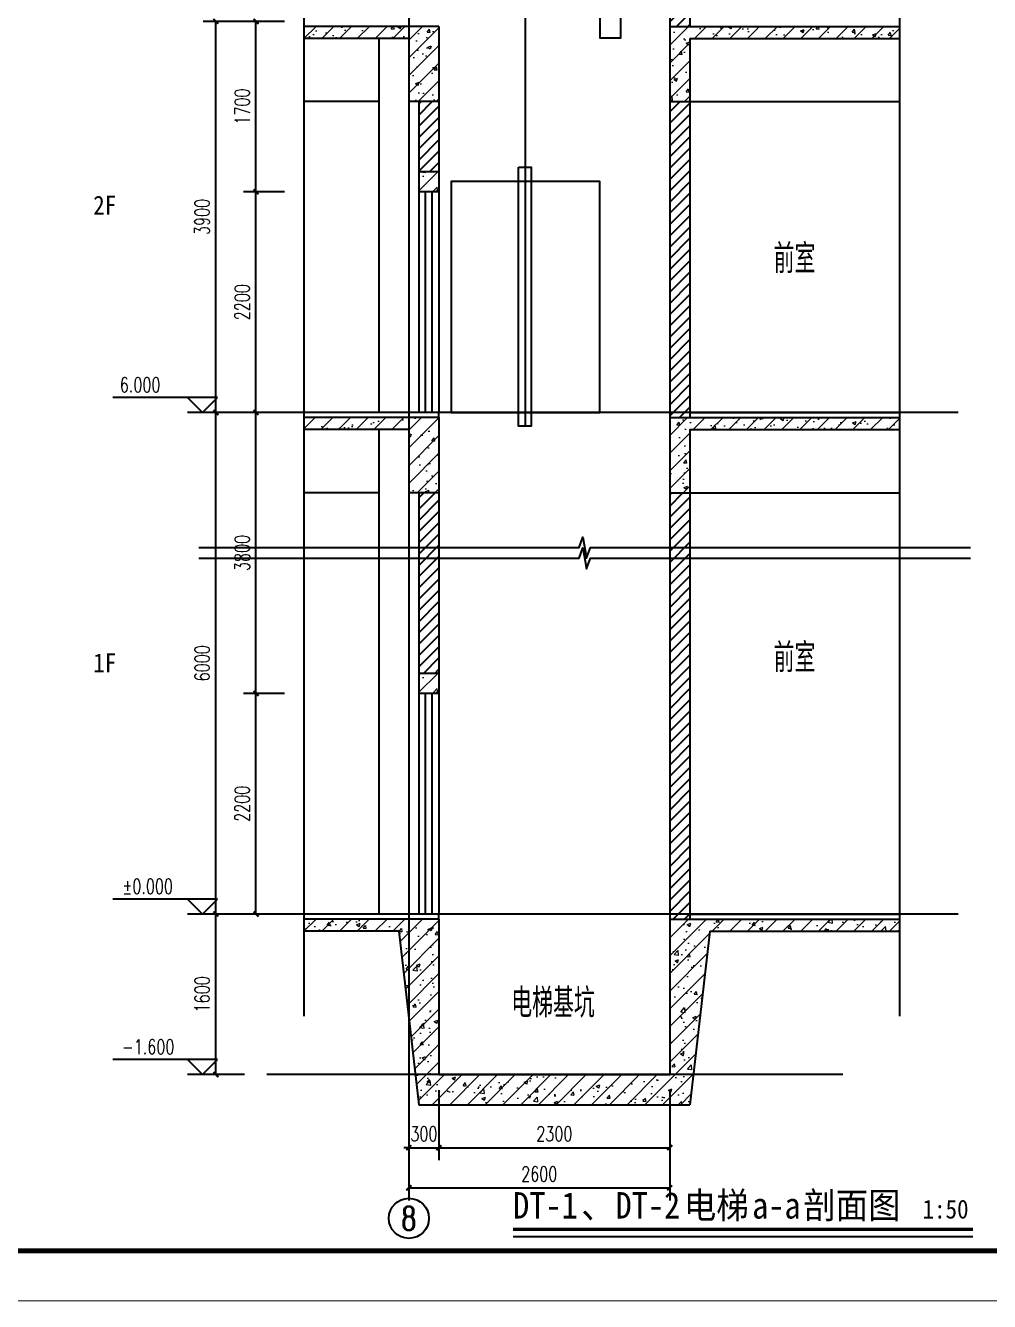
# Model space of a CAD drawing. Extents: x 1738711 to 2346805, y 1189731 to 2516152.
# Drawn here: x 2052219 to 2061825, y 1368210 to 1380931 of the extents above; entities that cross this region are included whole.
import ezdxf
from ezdxf.enums import TextEntityAlignment as Align

# ---------------------------------------------------------------- set-up
doc = ezdxf.new("R2010")
doc.units = 0
doc.header["$LTSCALE"] = 1000
doc.header["$MEASUREMENT"] = 0
doc.linetypes.add('235 5$0$CONTINOUS', pattern=[0])
doc.linetypes.add('复件 140224通州运河二期售楼部条件图_t3$0$X-ME SHAFT SH$0$X-B2$0$WATER_LINE', pattern=[0])
for name, color, linetype in [('235 5$0$other', 117, '235 5$0$CONTINOUS'), ('AR-TEXT', 7, 'Continuous'), ('AXIS', 3, 'Continuous'), ('AXIS_TEXT', 7, 'Continuous'), ('DIM_ELEV', 3, 'Continuous'), ('DIM_SYMB', 3, 'Continuous'), ('DOTE', 1, 'Continuous'), ('PUB_DIM', 3, 'Continuous'), ('PUB_HATCH', 8, 'Continuous'), ('PUB_TEXT', 7, 'Continuous'), ('TK', 4, 'Continuous'), ('WALL', 40, 'Continuous'), ('WINDOW', 144, 'Continuous'), ('切线', 35, 'Continuous'), ('看线', 8, 'Continuous')]:
    doc.layers.add(name, color=color, linetype=linetype)
doc.layers.add('填充', color=252, linetype='Continuous', lineweight=5)
doc.styles.add('_TCH_AXIS', font='COMPLEX', dxfattribs={"bigfont": 'GBCBIG'})
doc.styles.add('_TCH_DIM', font='SIMPLEX', dxfattribs={"bigfont": 'GBCBIG'})
doc.styles.add('_TCH_DIM_T3', font='SIMPLEX', dxfattribs={"width": 0.705882, "bigfont": 'GBCBIG'})
doc.styles.add('COMPLEX', font='COMPLEX')
doc.styles.get("Standard").update_dxf_attribs({"font": 'gbenor.shx', "bigfont": 'gbcbig.shx'})
doc.styles.add('宋体', font='SIMSUN.TTF', dxfattribs={"width": 0.75})
doc.styles.add('黑体', font='simhei_0.ttf', dxfattribs={"width": 0.9})
doc.dimstyles.new('_TCH_ARCH&&50', dxfattribs={"dimtxt": 148.75, "dimasz": 50, "dimexe": 125, "dimexo": 150, "dimgap": 63.125, "dimtad": 1, "dimdec": 0, "dimzin": 0, "dimdsep": 46, "dimtxsty": '_TCH_DIM_T3', "dimblk": 'ARCHTICK', "dimcen": 0.09, "dimclrt": 7, "dimazin": 2, "dimtfac": 1, "dimtdec": 0, "dimtix": 1, "dimtmove": 2, "dimatfit": 3, "dimfxl": 50, "dimtolj": 1, "dimtzin": 0, "dimarcsym": 0})
pattern_1 = [(45, (291088.72, 233431.44), (-88.388348, 88.388348), []), (50, (291088.72, 233431.44), (358.63009, -31.376067), [37.5, -412.5]), (355, (291088.72, 233431.44), (-69.37567, 376.09607), [30, -330]), (100.4514, (291118.6, 233428.83), (289.25469, 344.71977), [31.870095, -350.571056]), (46.1842, (291088.72, 233531.44), (533.62052, -82.75951), [56.25, -618.75]), (96.6356, (291133.2, 233524.55), (467.33135, 487.05894), [47.80514, -525.8565]), (351.1842, (291088.7, 233531.44), (467.33097, 487.0593), [45, -495]), (21, (291138.72, 233506.44), (298.453526, -201.309445), [37.5, -412.5]), (326, (291138.72, 233506.44), (121.657666, 362.57502), [30, -330]), (71.4514, (291163.6, 233489.67), (420.111314, 161.26525), [31.870095, -350.571056]), (37.5, (291088.72, 233431.44), (6.079928, 166.446927), [0, -326, 0, -335, 0, -331.25]), (7.5, (291088.72, 233431.44), (131.534769, 197.205856), [0, -191, 0, -318.5, 0, -126.25]), (327.5, (290977.22, 233431.44), (266.911218, -11.277436), [0, -125, 0, -390, 0, -517.5]), (317.5, (290927.22, 233431.44), (291.593085, 50.05249), [0, -162.5, 0, -259, 0, -367.5])]
pattern_2 = [(45, (291088.72, 232431.44), (-88.388348, 88.388348), []), (50, (291088.72, 232431.44), (358.63009, -31.376067), [37.5, -412.5]), (355, (291088.72, 232431.44), (-69.37567, 376.09607), [30, -330]), (100.4514, (291118.6, 232428.83), (289.25469, 344.71977), [31.870095, -350.571056]), (46.1842, (291088.72, 232531.44), (533.62052, -82.75951), [56.25, -618.75]), (96.6356, (291133.2, 232524.55), (467.33135, 487.05894), [47.80514, -525.8565]), (351.1842, (291088.7, 232531.44), (467.33097, 487.0593), [45, -495]), (21, (291138.72, 232506.44), (298.453526, -201.309445), [37.5, -412.5]), (326, (291138.72, 232506.44), (121.657666, 362.57502), [30, -330]), (71.4514, (291163.6, 232489.67), (420.111314, 161.26525), [31.870095, -350.571056]), (37.5, (291088.72, 232431.44), (6.079928, 166.446927), [0, -326, 0, -335, 0, -331.25]), (7.5, (291088.72, 232431.44), (131.534769, 197.205856), [0, -191, 0, -318.5, 0, -126.25]), (327.5, (290977.22, 232431.44), (266.911218, -11.277436), [0, -125, 0, -390, 0, -517.5]), (317.5, (290927.22, 232431.44), (291.593085, 50.05249), [0, -162.5, 0, -259, 0, -367.5])]

# ---------------------------------------------------------------- blocks, each defined once
blk = doc.blocks.new('hjashrtahreahe')
at = {"layer": 'TK', "color": 7, "const_width": 25}
blk.add_lwpolyline([(0, 59400), (84100, 59400), (84100, 0), (0, 0)], close=True, dxfattribs=at)
at = {"layer": 'TK', "color": 3, "const_width": 100}
blk.add_lwpolyline([(2500, 1000), (2500, 58400), (83100, 58400), (83100, 1000)], close=True, dxfattribs=at)
at = {"layer": 'TK', "style": '宋体', "width": 0.75}
for tag, height, p in [('项目负责人', 350, (6003, 57089)), ('专业负责人', 350, (6003, 56224)), ('设计人', 350, (6003, 55419)), ('版号1', 250, (77304, 22193)), ('时间1', 250, (82405, 22193)), ('版号2', 250, (77304, 21593)), ('时间2', 250, (82405, 21593)), ('版号3', 250, (77304, 20993)), ('时间3', 250, (82405, 20993)), ('建筑会签', 0.0001, (78978, 2403)), ('电气会签', 0.0001, (82128, 2403)), ('结构会签', 0.0001, (78978, 1803)), ('暖通会签', 0.0001, (82128, 1803)), ('给排水会签', 0.0001, (78978, 1250)), ('智能化会签', 0.0001, (82128, 1250))]:
    blk.add_attdef(tag, text='', height=height, dxfattribs=at).set_placement(p, align=Align.CENTER)
for tag, p in [('合作设计单位', (80816, 48986)), ('版号说明1', (79854, 22318)), ('版号说明2', (79854, 21718)), ('版号说明3', (79854, 21118)), ('浙江绿储科技有限公司', (80545, 16036)), ('百兆瓦级集中式熔盐储能关键', (80545, 14953)), ('设备研发及制造基地项目', (80545, 14603)), ('1#研发楼', (80545, 13636)), ('图名', (80545, 12436)), ('工程编号', (78978, 11461)), ('子项编号', (82128, 11461)), ('建筑', (78978, 10711)), ('图号', (82128, 10711)), ('施工图', (78978, 9961)), ('2023.03', (82128, 9961)), ('审定', (79353, 8461)), ('审核', (79353, 7711)), ('工程负责', (79353, 6961)), ('专业负责', (79353, 6211)), ('设计', (79353, 5461)), ('制图', (79353, 4711)), ('校对', (79353, 3961))]:
    blk.add_attdef(tag, text='', height=250, dxfattribs=at).set_placement(p, align=Align.MIDDLE_CENTER)
blk = doc.blocks.new('_ArchTick')
at = {"color": 0, "linetype": 'ByBlock', "const_width": 0.4}
blk.add_lwpolyline([(-0.5, -0.5), (0.5, 0.5)], dxfattribs=at)
blk = doc.blocks.new('*D1232')
at = {"layer": 'Defpoints', "color": 0, "transparency": 16777216}
for p in [(2056039, 1370066), (2058639, 1370066), (2058639, 1369343)]:
    blk.add_point(p, dxfattribs=at)
at = {"layer": 'PUB_DIM', "color": 0, "lineweight": -2, "transparency": 16777216}
for p, q in [((2056039, 1369916), (2056039, 1369218)), ((2058639, 1369916), (2058639, 1369218)), ((2056039, 1369343), (2058639, 1369343))]:
    blk.add_line(p, q, dxfattribs=at)
at = {"layer": 'PUB_DIM', "color": 0, "lineweight": -2, "transparency": 16777216, "xscale": 50, "yscale": 50, "zscale": 50, "rotation": 180}
blk.add_blockref('_ArchTick', (2056039, 1369343), dxfattribs=at)
at = {"layer": 'PUB_DIM', "color": 0, "lineweight": -2, "transparency": 16777216, "xscale": 50, "yscale": 50, "zscale": 50}
blk.add_blockref('_ArchTick', (2058639, 1369343), dxfattribs=at)
at = {"layer": 'PUB_DIM', "color": 7, "transparency": 16777216, "insert": (2057339, 1369481), "char_height": 148.8, "attachment_point": 5, "style": '_TCH_DIM_T3'}
blk.add_mtext('\\A1;2600', dxfattribs=at)
blk = doc.blocks.new('*D1233')
at = {"layer": 'Defpoints', "color": 0, "transparency": 16777216}
for p in [(2056039, 1370466), (2056339, 1370466), (2056339, 1369743)]:
    blk.add_point(p, dxfattribs=at)
at = {"layer": 'PUB_DIM', "color": 0, "lineweight": -2, "transparency": 16777216}
for p, q in [((2056039, 1370316), (2056039, 1369618)), ((2056339, 1370316), (2056339, 1369618)), ((2056039, 1369743), (2055989, 1369743)), ((2056039, 1369743), (2056339, 1369743)), ((2056339, 1369743), (2056389, 1369743))]:
    blk.add_line(p, q, dxfattribs=at)
at = {"layer": 'PUB_DIM', "color": 0, "lineweight": -2, "transparency": 16777216, "xscale": 50, "yscale": 50, "zscale": 50}
blk.add_blockref('_ArchTick', (2056039, 1369743), dxfattribs=at)
at = {"layer": 'PUB_DIM', "color": 0, "lineweight": -2, "transparency": 16777216, "xscale": 50, "yscale": 50, "zscale": 50, "rotation": 180}
blk.add_blockref('_ArchTick', (2056339, 1369743), dxfattribs=at)
at = {"layer": 'PUB_DIM', "color": 7, "transparency": 16777216, "insert": (2056189, 1369881), "char_height": 148.8, "attachment_point": 5, "style": '_TCH_DIM_T3'}
blk.add_mtext('\\A1;300', dxfattribs=at)
blk = doc.blocks.new('*D1234')
at = {"layer": 'Defpoints', "color": 0, "transparency": 16777216}
for p in [(2056339, 1370466), (2058639, 1370466), (2058639, 1369743)]:
    blk.add_point(p, dxfattribs=at)
at = {"layer": 'PUB_DIM', "color": 0, "lineweight": -2, "transparency": 16777216}
for p, q in [((2056339, 1370316), (2056339, 1369618)), ((2058639, 1370316), (2058639, 1369618)), ((2056339, 1369743), (2058639, 1369743))]:
    blk.add_line(p, q, dxfattribs=at)
at = {"layer": 'PUB_DIM', "color": 0, "lineweight": -2, "transparency": 16777216, "xscale": 50, "yscale": 50, "zscale": 50, "rotation": 180}
blk.add_blockref('_ArchTick', (2056339, 1369743), dxfattribs=at)
at = {"layer": 'PUB_DIM', "color": 0, "lineweight": -2, "transparency": 16777216, "xscale": 50, "yscale": 50, "zscale": 50}
blk.add_blockref('_ArchTick', (2058639, 1369743), dxfattribs=at)
at = {"layer": 'PUB_DIM', "color": 7, "transparency": 16777216, "insert": (2057489, 1369881), "char_height": 148.8, "attachment_point": 5, "style": '_TCH_DIM_T3'}
blk.add_mtext('\\A1;2300', dxfattribs=at)
blk = doc.blocks.new('*D1235')
at = {"layer": 'Defpoints', "color": 0, "transparency": 16777216}
for p in [(2054516, 1374272), (2054950, 1374272), (2054950, 1372072)]:
    blk.add_point(p, dxfattribs=at)
at = {"layer": 'PUB_DIM', "color": 0, "lineweight": -2, "transparency": 16777216}
for p, q in [((2054800, 1374272), (2054391, 1374272)), ((2054516, 1372072), (2054516, 1374272)), ((2054800, 1372072), (2054391, 1372072))]:
    blk.add_line(p, q, dxfattribs=at)
at = {"layer": 'PUB_DIM', "color": 0, "lineweight": -2, "transparency": 16777216, "xscale": 50, "yscale": 50, "zscale": 50}
for p, rotation in [((2054516, 1374272), 90), ((2054516, 1372072), 270)]:
    blk.add_blockref('_ArchTick', p, dxfattribs=dict(at, rotation=rotation))
at = {"layer": 'PUB_DIM', "color": 7, "transparency": 16777216, "insert": (2054379, 1373172), "char_height": 148.8, "attachment_point": 5, "rotation": 90, "style": '_TCH_DIM_T3'}
blk.add_mtext('\\A1;2200', dxfattribs=at)
blk = doc.blocks.new('*D1236')
at = {"layer": 'Defpoints', "color": 0, "transparency": 16777216}
for p in [(2054516, 1377072), (2054950, 1377072), (2054950, 1374272)]:
    blk.add_point(p, dxfattribs=at)
at = {"layer": 'PUB_DIM', "color": 0, "lineweight": -2, "transparency": 16777216}
for p, q in [((2054800, 1377072), (2054391, 1377072)), ((2054516, 1374272), (2054516, 1377072)), ((2054800, 1374272), (2054391, 1374272))]:
    blk.add_line(p, q, dxfattribs=at)
at = {"layer": 'PUB_DIM', "color": 0, "lineweight": -2, "transparency": 16777216, "xscale": 50, "yscale": 50, "zscale": 50}
for p, rotation in [((2054516, 1377072), 90), ((2054516, 1374272), 270)]:
    blk.add_blockref('_ArchTick', p, dxfattribs=dict(at, rotation=rotation))
at = {"layer": 'PUB_DIM', "color": 7, "transparency": 16777216, "insert": (2054379, 1375672), "char_height": 148.8, "attachment_point": 5, "rotation": 90, "style": '_TCH_DIM_T3'}
blk.add_mtext('\\A1;3800', dxfattribs=at)
blk = doc.blocks.new('*D1237')
at = {"layer": 'Defpoints', "color": 0, "transparency": 16777216}
for p in [(2054516, 1379272), (2054950, 1379272), (2054950, 1377072)]:
    blk.add_point(p, dxfattribs=at)
at = {"layer": 'PUB_DIM', "color": 0, "lineweight": -2, "transparency": 16777216}
for p, q in [((2054800, 1379272), (2054391, 1379272)), ((2054516, 1377072), (2054516, 1379272)), ((2054800, 1377072), (2054391, 1377072))]:
    blk.add_line(p, q, dxfattribs=at)
at = {"layer": 'PUB_DIM', "color": 0, "lineweight": -2, "transparency": 16777216, "xscale": 50, "yscale": 50, "zscale": 50}
for p, rotation in [((2054516, 1379272), 90), ((2054516, 1377072), 270)]:
    blk.add_blockref('_ArchTick', p, dxfattribs=dict(at, rotation=rotation))
at = {"layer": 'PUB_DIM', "color": 7, "transparency": 16777216, "insert": (2054379, 1378172), "char_height": 148.8, "attachment_point": 5, "rotation": 90, "style": '_TCH_DIM_T3'}
blk.add_mtext('\\A1;2200', dxfattribs=at)
blk = doc.blocks.new('*D1238')
at = {"layer": 'Defpoints', "color": 0, "transparency": 16777216}
for p in [(2054516, 1380972), (2054950, 1380972), (2054950, 1379272)]:
    blk.add_point(p, dxfattribs=at)
at = {"layer": 'PUB_DIM', "color": 0, "lineweight": -2, "transparency": 16777216}
for p, q in [((2054800, 1380972), (2054391, 1380972)), ((2054516, 1379272), (2054516, 1380972)), ((2054800, 1379272), (2054391, 1379272))]:
    blk.add_line(p, q, dxfattribs=at)
at = {"layer": 'PUB_DIM', "color": 0, "lineweight": -2, "transparency": 16777216, "xscale": 50, "yscale": 50, "zscale": 50}
for p, rotation in [((2054516, 1380972), 90), ((2054516, 1379272), 270)]:
    blk.add_blockref('_ArchTick', p, dxfattribs=dict(at, rotation=rotation))
at = {"layer": 'PUB_DIM', "color": 7, "transparency": 16777216, "insert": (2054379, 1380122), "char_height": 148.8, "attachment_point": 5, "rotation": 90, "style": '_TCH_DIM_T3'}
blk.add_mtext('\\A1;1700', dxfattribs=at)
blk = doc.blocks.new('*D1248')
at = {"layer": 'Defpoints', "color": 0, "transparency": 16777216}
for p in [(2054116, 1372072), (2054550, 1372072), (2054550, 1370472)]:
    blk.add_point(p, dxfattribs=at)
at = {"layer": 'PUB_DIM', "color": 0, "lineweight": -2, "transparency": 16777216}
for p, q in [((2054400, 1372072), (2053991, 1372072)), ((2054116, 1370472), (2054116, 1372072)), ((2054400, 1370472), (2053991, 1370472))]:
    blk.add_line(p, q, dxfattribs=at)
at = {"layer": 'PUB_DIM', "color": 0, "lineweight": -2, "transparency": 16777216, "xscale": 50, "yscale": 50, "zscale": 50}
for p, rotation in [((2054116, 1372072), 90), ((2054116, 1370472), 270)]:
    blk.add_blockref('_ArchTick', p, dxfattribs=dict(at, rotation=rotation))
at = {"layer": 'PUB_DIM', "color": 7, "transparency": 16777216, "insert": (2053979, 1371272), "char_height": 148.8, "attachment_point": 5, "rotation": 90, "style": '_TCH_DIM_T3'}
blk.add_mtext('\\A1;1600', dxfattribs=at)
blk = doc.blocks.new('*D1249')
at = {"layer": 'Defpoints', "color": 0, "transparency": 16777216}
for p in [(2054116, 1377072), (2054550, 1377072), (2054550, 1372072)]:
    blk.add_point(p, dxfattribs=at)
at = {"layer": 'PUB_DIM', "color": 0, "lineweight": -2, "transparency": 16777216}
for p, q in [((2054400, 1377072), (2053991, 1377072)), ((2054116, 1372072), (2054116, 1377072)), ((2054400, 1372072), (2053991, 1372072))]:
    blk.add_line(p, q, dxfattribs=at)
at = {"layer": 'PUB_DIM', "color": 0, "lineweight": -2, "transparency": 16777216, "xscale": 50, "yscale": 50, "zscale": 50}
for p, rotation in [((2054116, 1377072), 90), ((2054116, 1372072), 270)]:
    blk.add_blockref('_ArchTick', p, dxfattribs=dict(at, rotation=rotation))
at = {"layer": 'PUB_DIM', "color": 7, "transparency": 16777216, "insert": (2053979, 1374572), "char_height": 148.8, "attachment_point": 5, "rotation": 90, "style": '_TCH_DIM_T3'}
blk.add_mtext('\\A1;6000', dxfattribs=at)
blk = doc.blocks.new('*D1250')
at = {"layer": 'Defpoints', "color": 0, "transparency": 16777216}
for p in [(2054116, 1380972), (2054550, 1380972), (2054550, 1377072)]:
    blk.add_point(p, dxfattribs=at)
at = {"layer": 'PUB_DIM', "color": 0, "lineweight": -2, "transparency": 16777216}
for p, q in [((2054400, 1380972), (2053991, 1380972)), ((2054116, 1377072), (2054116, 1380972)), ((2054400, 1377072), (2053991, 1377072))]:
    blk.add_line(p, q, dxfattribs=at)
at = {"layer": 'PUB_DIM', "color": 0, "lineweight": -2, "transparency": 16777216, "xscale": 50, "yscale": 50, "zscale": 50}
for p, rotation in [((2054116, 1380972), 90), ((2054116, 1377072), 270)]:
    blk.add_blockref('_ArchTick', p, dxfattribs=dict(at, rotation=rotation))
at = {"layer": 'PUB_DIM', "color": 7, "transparency": 16777216, "insert": (2053979, 1379022), "char_height": 148.8, "attachment_point": 5, "rotation": 90, "style": '_TCH_DIM_T3'}
blk.add_mtext('\\A1;3900', dxfattribs=at)
blk = doc.blocks.new('_AXISO')
blk.add_circle((0, 0), 0.5)
at = {"layer": 'AXIS_TEXT', "style": 'COMPLEX', "width": 1.041667}
blk.add_attdef('A', text='', height=0.56, dxfattribs=at).set_placement((-0.25, -0.28), (0.25, -0.28), align=Align.FIT)

msp = doc.modelspace()

# ---------------------------------------------------------------- hatches: boundary and pattern name
at = {"layer": 'PUB_HATCH', "linetype": '复件 140224通州运河二期售楼部条件图_t3$0$X-ME SHAFT SH$0$X-B2$0$WATER_LINE'}
h = msp.add_hatch(dxfattribs=at)
h.set_pattern_fill('ANSI31', color=256, scale=50, style=0)
h.set_pattern_definition([(45, (0, 0), (-56.1266008, 56.1266008), [])])
h.paths.add_polyline_path([(2058839.4, 1376271.6), (2058639.4, 1376271.6), (2058639.4, 1372021.6), (2058839.4, 1372021.6)])
h.paths.add_polyline_path([(2056139.4, 1374471.6), (2056339.4, 1374471.6), (2056339.4, 1376271.6), (2056139.4, 1376271.6)])
h.paths.add_polyline_path([(2058839.4, 1380171.6), (2058639.4, 1380171.6), (2058639.4, 1377021.6), (2058839.4, 1377021.6)])
h.paths.add_polyline_path([(2056339.4, 1380171.6), (2056139.4, 1380171.6), (2056139.4, 1379471.6), (2056339.4, 1379471.6)])
h.paths.add_polyline_path([(2058839.4, 1384071.6), (2058639.4, 1384071.6), (2058639.4, 1380921.6), (2058839.4, 1380921.6)])
h.paths.add_polyline_path([(2056139.4, 1383371.6), (2056339.4, 1383371.6), (2056339.4, 1384071.6), (2056139.4, 1384071.6)])
h.paths.add_polyline_path([(2058839.4, 1387971.6), (2058639.4, 1387971.6), (2058639.4, 1384821.6), (2058839.4, 1384821.6)])
h.paths.add_polyline_path([(2056139.4, 1387271.6), (2056339.4, 1387271.6), (2056339.4, 1387971.6), (2056139.4, 1387971.6)])
h.paths.add_polyline_path([(2058639.4, 1388721.6), (2058839.4, 1388721.6), (2058839.4, 1391871.6), (2058639.4, 1391871.6)])
h.paths.add_polyline_path([(2056339.4, 1391871.6), (2056139.4, 1391871.6), (2056139.4, 1391171.6), (2056339.4, 1391171.6)])
h.paths.add_polyline_path([(2056339.4, 1395971.6), (2056139.4, 1395971.6), (2056139.4, 1393571.6), (2056339.4, 1393571.6)])
at = {"layer": '填充'}
h = msp.add_hatch(dxfattribs=at)
h.set_pattern_fill('钢筋混凝土', color=256, scale=50, style=0)
h.set_pattern_definition(pattern_2)
h.paths.add_polyline_path([(2058839.4, 1380801.6), (2060932.8, 1380801.6), (2060932.8, 1380921.6), (2058639.4, 1380921.6), (2058639.4, 1380171.6), (2058839.4, 1380171.6)])
h.paths.add_polyline_path([(2056339.4, 1380921.6), (2054996.7, 1380921.6), (2054996.7, 1380801.6), (2056039.4, 1380801.6), (2056039.4, 1380171.6), (2056339.4, 1380171.6)])
h = msp.add_hatch(dxfattribs=at)
h.set_pattern_fill('钢筋混凝土', color=256, scale=50, style=0)
h.set_pattern_definition([(45, (291088.72, 238431.44), (-88.388348, 88.388348), []), (50, (291088.72, 238431.44), (358.63009, -31.376067), [37.5, -412.5]), (355, (291088.72, 238431.44), (-69.37567, 376.09607), [30, -330]), (100.4514, (291118.6, 238428.83), (289.25469, 344.71977), [31.870095, -350.571056]), (46.1842, (291088.72, 238531.44), (533.62052, -82.75951), [56.25, -618.75]), (96.6356, (291133.2, 238524.55), (467.33135, 487.05894), [47.80514, -525.8565]), (351.1842, (291088.7, 238531.44), (467.33097, 487.0593), [45, -495]), (21, (291138.72, 238506.44), (298.453526, -201.309445), [37.5, -412.5]), (326, (291138.72, 238506.44), (121.657666, 362.57502), [30, -330]), (71.4514, (291163.6, 238489.67), (420.111314, 161.26525), [31.870095, -350.571056]), (37.5, (291088.72, 238431.44), (6.079928, 166.446927), [0, -326, 0, -335, 0, -331.25]), (7.5, (291088.72, 238431.44), (131.534769, 197.205856), [0, -191, 0, -318.5, 0, -126.25]), (327.5, (290977.22, 238431.44), (266.911218, -11.277436), [0, -125, 0, -390, 0, -517.5]), (317.5, (290927.22, 238431.44), (291.593085, 50.05249), [0, -162.5, 0, -259, 0, -367.5])])
h.paths.add_polyline_path([(2056339.4, 1379471.6), (2056139.4, 1379471.6), (2056139.4, 1379271.6), (2056339.4, 1379271.6)])
h = msp.add_hatch(dxfattribs=at)
h.set_pattern_fill('钢筋混凝土', color=256, scale=50, style=0)
h.set_pattern_definition(pattern_2)
h.paths.add_polyline_path([(2058639.4, 1376271.6), (2058839.4, 1376271.6), (2058839.4, 1376901.6), (2060932.8, 1376901.6), (2060932.8, 1377021.6), (2058639.4, 1377021.6)])
h.paths.add_polyline_path([(2056039.4, 1376271.6), (2056339.4, 1376271.6), (2056339.4, 1377021.6), (2054996.7, 1377021.6), (2054996.7, 1376901.6), (2056039.4, 1376901.6)])
h = msp.add_hatch(dxfattribs=at)
h.set_pattern_fill('钢筋混凝土', color=256, scale=50, style=0)
h.set_pattern_definition(pattern_1)
h.paths.add_polyline_path([(2056339.4, 1374471.6), (2056139.4, 1374471.6), (2056139.4, 1374271.6), (2056339.4, 1374271.6)])
h = msp.add_hatch(dxfattribs=at)
h.set_pattern_fill('钢筋混凝土', color=256, scale=50, style=0)
h.set_pattern_definition(pattern_1)
h.paths.add_polyline_path([(2056339.4, 1370471.6), (2056339.4, 1372021.6), (2054996.7, 1372021.6), (2054996.7, 1371901.6), (2055939.4, 1371901.6), (2056139.4, 1370171.6), (2058839.4, 1370171.6), (2059039.4, 1371901.6), (2060932.8, 1371901.6), (2060932.8, 1372021.6), (2058639.4, 1372021.6), (2058639.4, 1370471.6)])

# ---------------------------------------------------------------- linework, layer by layer
at = {"layer": '235 5$0$other'}
msp.add_line((2057202.9, 1376937.4), (2057202.9, 1395318.5), dxfattribs=at)
for points in [[(2058151.6, 1382625.3), (2057941.6, 1382625.3), (2057941.6, 1380807.9), (2058151.6, 1380807.9)], [(2057133.2, 1379519.4), (2057259.3, 1379519.4), (2057259.3, 1376937.4), (2057133.2, 1376937.4)], [(2056462.5, 1377071.6), (2057943.3, 1377071.6), (2057943.3, 1379375.8), (2056462.5, 1379375.8)]]:
    msp.add_lwpolyline(points, close=True, dxfattribs=at)
at = {"layer": 'AXIS'}
msp.add_line((2056039.4, 1370129.3), (2056039.4, 1369238.8), dxfattribs=at)
at = {"layer": 'DIM_ELEV'}
for p, q in [((2054133.8, 1377221.6), (2053089.8, 1377221.6)), ((2053983.8, 1377071.6), (2053833.8, 1377221.6)), ((2053983.8, 1377071.6), (2054133.8, 1377221.6)), ((2054333.8, 1377071.6), (2053833.8, 1377071.6)), ((2054133.8, 1372221.6), (2053089.8, 1372221.6)), ((2053983.8, 1372071.6), (2053833.8, 1372221.6)), ((2053983.8, 1372071.6), (2054133.8, 1372221.6)), ((2054333.8, 1372071.6), (2053833.8, 1372071.6)), ((2054133.8, 1370621.6), (2053089.8, 1370621.6)), ((2053983.8, 1370471.6), (2053833.8, 1370621.6)), ((2053983.8, 1370471.6), (2054133.8, 1370621.6)), ((2054333.8, 1370471.6), (2053833.8, 1370471.6))]:
    msp.add_line(p, q, dxfattribs=at)
at = {"layer": 'DIM_SYMB'}
for points in [[(2060932.8, 1371055.6), (2060932.8, 1384091.3), (2060827.8, 1384129.5), (2061037.8, 1384166.5), (2060932.8, 1384203.8), (2060932.8, 1397239.5)], [(2054996.7, 1371055.6), (2054996.7, 1382109.2), (2054891.7, 1382147.4), (2055101.7, 1382184.5), (2054996.7, 1382221.7), (2054996.7, 1393275.3)], [(2053947.3, 1375725.5), (2057736, 1375725.5), (2057774.3, 1375830.5), (2057811.3, 1375620.5), (2057848.5, 1375725.5), (2061637.3, 1375725.5)], [(2053947.3, 1375619.4), (2057736, 1375619.4), (2057774.3, 1375724.4), (2057811.3, 1375514.4), (2057848.5, 1375619.4), (2061637.3, 1375619.4)], [(2057078.6, 1368858.4), (2061660.5, 1368858.4)]]:
    msp.add_lwpolyline(points, dxfattribs=at)
at = {"layer": 'DIM_SYMB', "const_width": 35}
msp.add_lwpolyline([(2057078.6, 1368928.4), (2061660.5, 1368928.4)], dxfattribs=at)
at = {"layer": 'DOTE'}
for p, q in [((2056039.4, 1397585.4), (2056039.4, 1369920.4)), ((2061512.3, 1377071.6), (2054625.4, 1377071.6)), ((2061512.3, 1372071.6), (2054625.4, 1372071.6)), ((2060364.4, 1370471.6), (2054625.4, 1370471.6))]:
    msp.add_line(p, q, dxfattribs=at)
at = {"layer": 'WALL'}
for p, q in [((2058639.4, 1393451.6), (2058639.4, 1370471.6)), ((2058839.4, 1384701.6), (2058839.4, 1380921.6)), ((2056339.4, 1380921.6), (2054996.7, 1380921.6)), ((2056339.4, 1380921.6), (2056339.4, 1379271.6)), ((2058639.4, 1380921.6), (2060932.8, 1380921.6)), ((2056039.4, 1380801.6), (2054996.7, 1380801.6)), ((2056039.4, 1380801.6), (2056039.4, 1380171.6)), ((2058839.4, 1380801.6), (2060932.8, 1380801.6)), ((2058839.4, 1380801.6), (2058839.4, 1377021.6)), ((2056339.4, 1380171.6), (2056039.4, 1380171.6)), ((2056139.4, 1380171.6), (2056139.4, 1379271.6)), ((2058639.4, 1380171.6), (2058839.4, 1380171.6)), ((2056339.4, 1379471.6), (2056139.4, 1379471.6)), ((2056339.4, 1379271.6), (2056139.4, 1379271.6)), ((2056339.4, 1377021.6), (2054996.7, 1377021.6)), ((2056339.4, 1377021.6), (2056339.4, 1374271.6)), ((2058639.4, 1377021.6), (2060932.8, 1377021.6)), ((2056039.4, 1376901.6), (2054996.7, 1376901.6)), ((2056039.4, 1376901.6), (2056039.4, 1376271.6)), ((2058839.4, 1376901.6), (2060932.8, 1376901.6)), ((2058839.4, 1376901.6), (2058839.4, 1372021.6)), ((2056339.4, 1376271.6), (2056039.4, 1376271.6)), ((2056139.4, 1376271.6), (2056139.4, 1374271.6)), ((2058639.4, 1376271.6), (2058839.4, 1376271.6)), ((2056339.4, 1374471.6), (2056139.4, 1374471.6)), ((2056339.4, 1374271.6), (2056139.4, 1374271.6)), ((2056339.4, 1372021.6), (2054996.7, 1372021.6)), ((2056339.4, 1372021.6), (2056339.4, 1370471.6)), ((2058639.4, 1372021.6), (2060932.8, 1372021.6)), ((2055939.4, 1371901.6), (2054996.7, 1371901.6)), ((2055939.4, 1371901.6), (2056139.4, 1370171.6)), ((2059039.4, 1371901.6), (2058839.4, 1370171.6)), ((2059039.4, 1371901.6), (2060932.8, 1371901.6)), ((2056339.4, 1370471.6), (2058639.4, 1370471.6)), ((2056139.4, 1370171.6), (2058839.4, 1370171.6))]:
    msp.add_line(p, q, dxfattribs=at)
at = {"layer": 'WINDOW'}
for p, q in [((2056139.4, 1379271.6), (2056139.4, 1377071.6)), ((2056206.1, 1377071.6), (2056206.1, 1379271.6)), ((2056272.8, 1377071.6), (2056272.8, 1379271.6)), ((2056339.4, 1379271.6), (2056339.4, 1377071.6)), ((2056139.4, 1374271.6), (2056139.4, 1372071.6)), ((2056206.1, 1372071.6), (2056206.1, 1374271.6)), ((2056272.8, 1372071.6), (2056272.8, 1374271.6)), ((2056339.4, 1374271.6), (2056339.4, 1372071.6))]:
    msp.add_line(p, q, dxfattribs=at)
at = {"layer": '切线'}
for p, q in [((2056339.4, 1377071.6), (2054996.7, 1377071.6)), ((2056339.4, 1377021.6), (2056339.4, 1377071.6)), ((2058839.4, 1377071.6), (2060932.8, 1377071.6)), ((2056339.4, 1372071.6), (2054996.7, 1372071.6)), ((2056339.4, 1372021.6), (2056339.4, 1372071.6)), ((2058839.4, 1372071.6), (2060932.8, 1372071.6))]:
    msp.add_line(p, q, dxfattribs=at)
at = {"layer": '看线'}
for p, q in [((2055739.4, 1380801.6), (2055739.4, 1377071.6)), ((2055739.4, 1380171.6), (2054996.7, 1380171.6)), ((2058839.4, 1380171.6), (2060932.8, 1380171.6)), ((2055739.4, 1376901.6), (2055739.4, 1372071.6)), ((2055739.4, 1376271.6), (2054996.7, 1376271.6)), ((2058839.4, 1376271.6), (2060932.8, 1376271.6))]:
    msp.add_line(p, q, dxfattribs=at)

# ---------------------------------------------------------------- block references
at = {"xscale": 0.5, "yscale": 0.5, "zscale": 0.5}
msp.add_blockref('hjashrtahreahe', (2023983.1, 1368216), dxfattribs=at)
at = {"layer": 'AXIS'}
ref = msp.add_blockref('_AXISO', (2056039.4, 1369038.8), dxfattribs=dict(at, xscale=400, yscale=400, zscale=400))
ref.add_attrib('A', '8', dxfattribs={"layer": 'AXIS_TEXT', "ltscale": 0.5, "height": 233, "style": '_TCH_AXIS'}).set_placement((2055961.8, 1368922.3), (2056117.1, 1368922.3), align=Align.FIT)

# ---------------------------------------------------------------- texts
at = {"layer": 'AR-TEXT', "style": '黑体', "width": 0.9}
for s, p in [('2F', (2052893.7, 1379045.7)), ('1F', (2052893.7, 1374483.2))]:
    msp.add_text(s, height=187.76, dxfattribs=at).set_placement(p)
at = {"layer": 'AR-TEXT'}
for s, p in [('前室', (2059674.7, 1378461.7)), ('前室', (2059674.7, 1374483.2)), ('电梯基坑', (2057059.4, 1371041.2))]:
    msp.add_text(s, height=289.36, dxfattribs=at).set_placement(p)
at = {"layer": 'PUB_TEXT', "color": 7}
for s, height, style, width, p in [('6.000', 148.75, '_TCH_DIM', 0.705882, (2053158.8, 1377274.1)), ('%%P0.000', 148.75, '_TCH_DIM', 0.705882, (2053184.8, 1372274.1)), ('-1.600', 148.75, '_TCH_DIM', 0.705882, (2053180.8, 1370674.1)), ('DT-1', 262.87, '黑体', 0.9, (2057078.6, 1369036.8)), ('DT-2', 262.87, '黑体', 0.9, (2058099.4, 1369036.8)), ('电梯', 262.87, '黑体', 0.9, (2058779.9, 1369036.8)), ('剖面图', 262.87, '黑体', 0.9, (2059970.7, 1369036.8)), ('a-a', 262.87, '黑体', 0.9, (2059460.4, 1369036.8)), ('1:50', 187.76, '黑体', 0.9, (2061157.6, 1369036.8)), ('、', 262.9, '黑体', 0.9, (2057759.1, 1369036.8))]:
    msp.add_text(s, height=height, dxfattribs=dict(at, style=style, width=width)).set_placement(p)

# ---------------------------------------------------------------- dimensions: what is measured, and where the dimension line sits
at = {"layer": 'PUB_DIM'}
for p1, p2, distance, picture, middle in [((2054550.3, 1377071.6), (2054550.3, 1380971.6), 434.2, '*D1250', (2053978.6, 1379021.6)), ((2054950.3, 1379271.6), (2054950.3, 1380971.6), 434.2, '*D1238', (2054378.6, 1380121.6)), ((2054950.3, 1377071.6), (2054950.3, 1379271.6), 434.2, '*D1237', (2054378.6, 1378171.6)), ((2054950.3, 1372071.6), (2054950.3, 1374271.6), 434.2, '*D1235', (2054378.6, 1373171.6)), ((2054550.3, 1370471.6), (2054550.3, 1372071.6), 434.2, '*D1248', (2053978.6, 1371271.6)), ((2056039.4, 1370466.4), (2056339.4, 1370466.4), -723.3, '*D1233', (2056189.4, 1369880.6)), ((2056339.4, 1370466.4), (2058639.4, 1370466.4), -723.3, '*D1234', (2057489.4, 1369880.6)), ((2056039.4, 1370066.4), (2058639.4, 1370066.4), -723.3, '*D1232', (2057339.4, 1369480.6))]:
    dim = msp.add_aligned_dim(p1=p1, p2=p2, distance=distance, dimstyle='_TCH_ARCH&&50', dxfattribs=at)
    dim.commit()
    dim.dimension.update_dxf_attribs({"geometry": picture, "text_midpoint": middle})
for p1, p2, text, picture, middle in [((2054550.3, 1372071.6), (2054550.3, 1377071.6), '6000', '*D1249', (2053978.6, 1374571.6)), ((2054950.3, 1374271.6), (2054950.3, 1377071.6), '3800', '*D1236', (2054378.6, 1375671.6))]:
    dim = msp.add_aligned_dim(p1=p1, p2=p2, distance=434.2, text=text, dimstyle='_TCH_ARCH&&50', dxfattribs=at)
    dim.commit()
    dim.dimension.update_dxf_attribs({"geometry": picture, "text_midpoint": middle})

doc.saveas('drawing.dxf')
